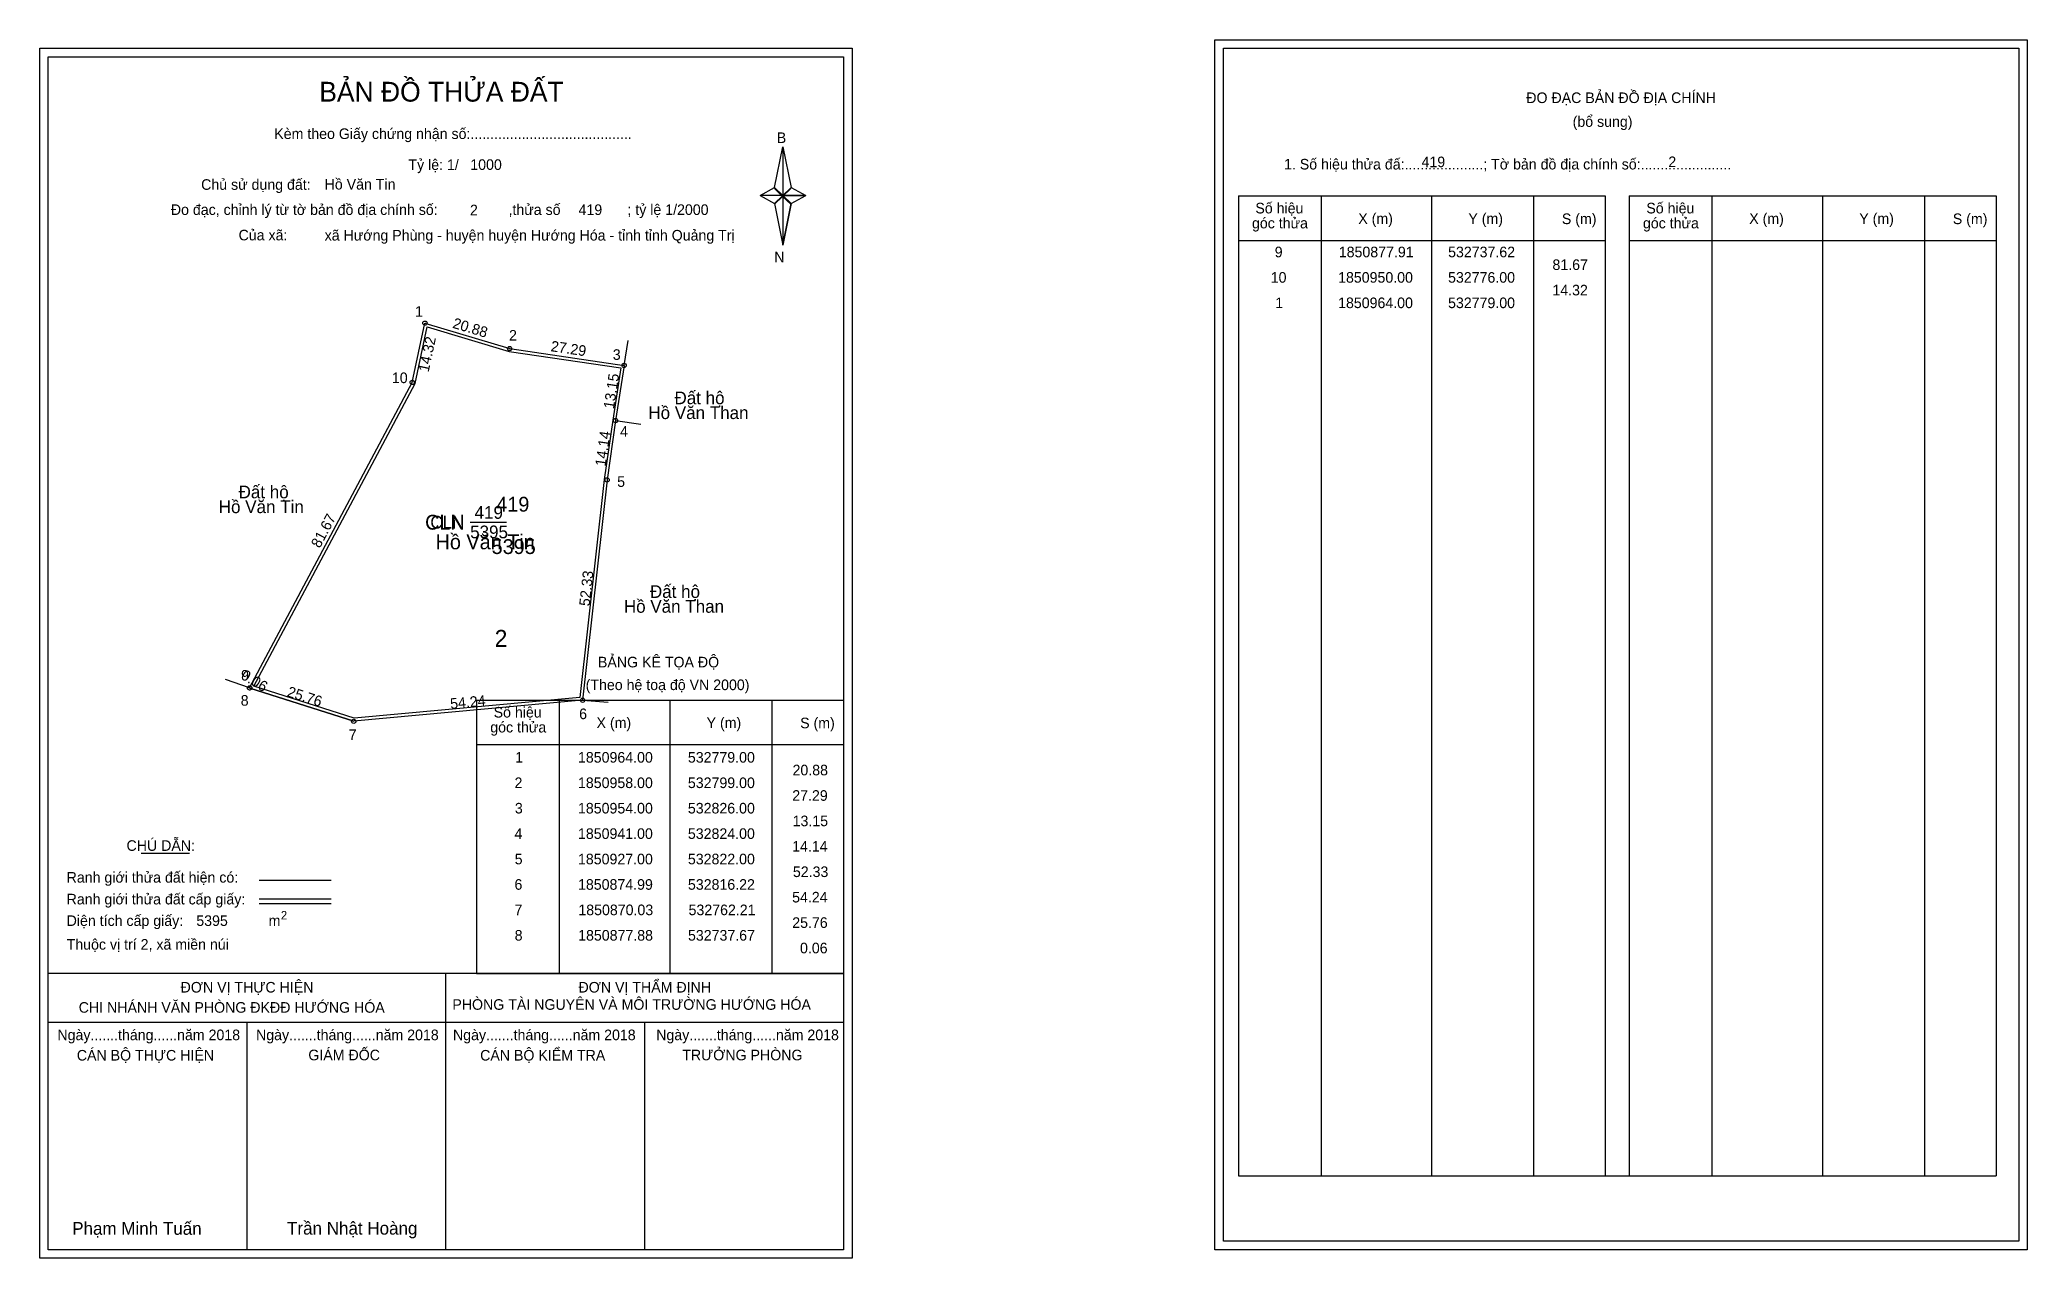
# Model space of a CAD drawing. Extents: x 532688 to 533157, y 1850743 to 1851031.
import ezdxf

# ---------------------------------------------------------------- set-up
doc = ezdxf.new("R2010")
doc.units = 0
for name, color, linetype in [('Level 1', 7, 'Continuous'), ('Level 10', 7, 'Continuous'), ('Level 11', 7, 'Continuous'), ('Level 13', 7, 'Continuous'), ('Level 2', 7, 'Continuous'), ('Level 27', 7, 'Continuous'), ('Level 3', 7, 'Continuous'), ('Level 36', 7, 'Continuous'), ('Level 4', 7, 'Continuous'), ('Level 49', 7, 'Continuous'), ('Level 5', 7, 'Continuous'), ('Level 53', 7, 'Continuous'), ('Level 55', 7, 'Continuous'), ('Level 6', 7, 'Continuous'), ('Level 63', 7, 'Continuous'), ('Level 7', 7, 'Continuous'), ('Level 9', 7, 'Continuous')]:
    doc.layers.add(name, color=color, linetype=linetype)

msp = doc.modelspace()

# ---------------------------------------------------------------- linework, layer by layer
at = {"layer": 'Level 1'}
for p, q in [((532967.43, 1851028.88), (532967.43, 1851028.88)), ((532690.11, 1851026.88), (532690.11, 1851026.88)), ((532861.53, 1850996), (532863.5, 1851005.64)), ((532863.5, 1851005.64), (532863.5, 1850994.11)), ((532863.5, 1851005.64), (532865.46, 1850996)), ((532858.08, 1850994.11), (532861.53, 1850996)), ((532861.53, 1850996), (532863.5, 1850994.11)), ((532863.35, 1850993.89), (532861.53, 1850995.78)), ((532865.32, 1850995.78), (532863.35, 1850993.89)), ((532863.35, 1850993.89), (532865.32, 1850995.78)), ((532865.46, 1850996), (532863.5, 1850994.11)), ((532863.5, 1850994.11), (532861.53, 1850992.27)), ((532863.35, 1850993.89), (532861.53, 1850992.05)), ((532861.53, 1850992.05), (532863.35, 1850993.89)), ((532861.53, 1850992.27), (532863.5, 1850982.41)), ((532865.32, 1850992.05), (532863.35, 1850993.89)), ((532863.5, 1850994.11), (532863.5, 1850982.41)), ((532863.5, 1850994.11), (532868.91, 1850994.11)), ((532863.5, 1850994.11), (532865.46, 1850992.27)), ((532865.46, 1850992.27), (532863.5, 1850982.41)), ((532865.46, 1850992.27), (532868.91, 1850994.11)), ((532970.96, 1850994.02), (533057.56, 1850994.02)), ((532990.55, 1850762.76), (532990.55, 1850994.02)), ((533016.62, 1850762.76), (533016.62, 1850994.02)), ((533040.6, 1850994.02), (533040.6, 1850762.76)), ((533057.56, 1850994.02), (533057.56, 1850762.76)), ((533063.22, 1850994.02), (533149.82, 1850994.02)), ((533082.81, 1850762.76), (533082.81, 1850994.02)), ((533108.88, 1850762.76), (533108.88, 1850994.02)), ((533132.85, 1850994.02), (533132.85, 1850762.76)), ((533149.82, 1850994.02), (533149.82, 1850762.76)), ((532970.96, 1850983.5), (533057.56, 1850983.5)), ((533063.22, 1850983.5), (533149.82, 1850983.5)), ((532791.2, 1850875.05), (532877.8, 1850875.05)), ((532810.79, 1850810.53), (532810.79, 1850875.05)), ((532836.86, 1850810.53), (532836.86, 1850875.05)), ((532860.83, 1850875.05), (532860.83, 1850810.53)), ((532791.2, 1850864.52), (532877.8, 1850864.52)), ((532712.02, 1850838.94), (532723.43, 1850838.94)), ((532739.89, 1850832.54), (532756.9, 1850832.54)), ((532739.89, 1850828.09), (532756.9, 1850828.09)), ((532739.89, 1850827), (532756.9, 1850827)), ((532796.93, 1850810.53), (532690.1, 1850810.53)), ((532877.8, 1850810.53), (532772.96, 1850810.53)), ((532783.95, 1850745.3), (532783.95, 1850810.53)), ((532791.2, 1850810.52), (532877.8, 1850810.52)), ((532877.8, 1850798.98), (532690.1, 1850798.98)), ((532737.03, 1850745.3), (532737.03, 1850798.98)), ((532830.88, 1850745.3), (532830.88, 1850798.98)), ((532970.96, 1850762.76), (533149.82, 1850762.76)), ((533155.13, 1850747.3), (533155.13, 1850747.3)), ((532877.8, 1850745.3), (532877.8, 1850745.3))]:
    msp.add_line(p, q, dxfattribs=at)
for points in [[(532861.53, 1850996), (532863.5, 1851005.64), (532863.5, 1850994.11)], [(532863.5, 1850994.11), (532865.46, 1850996), (532868.91, 1850994.11)], [(532858.08, 1850994.11), (532861.53, 1850992.27), (532863.5, 1850994.11)], [(532863.5, 1850994.11), (532863.5, 1850982.41), (532865.46, 1850992.27)]]:
    msp.add_lwpolyline(points, close=True, dxfattribs=at)
at = {"layer": 'Level 10'}
for p, q in [((532737.62, 1850877.91), (532737.67, 1850877.88)), ((532737.67, 1850877.88), (532762.21, 1850870.03))]:
    msp.add_line(p, q, dxfattribs=at)
for points in [[(532826, 1850954), (532824, 1850941), (532822, 1850927), (532816.22, 1850874.99), (532762.21, 1850870.03), (532737.67, 1850877.88), (532737.62, 1850877.91), (532776, 1850950), (532779, 1850964), (532799, 1850958)], [(532825.2, 1850953.41), (532823.31, 1850941.1), (532821.31, 1850927.09), (532815.59, 1850875.63), (532762.29, 1850870.74), (532738.63, 1850878.31), (532776.66, 1850949.76), (532779.53, 1850963.11), (532798.85, 1850957.31)]]:
    msp.add_lwpolyline(points, close=True, dxfattribs=at)
at = {"layer": 'Level 11'}
for centre in [(532779, 1850964), (532799, 1850958), (532826, 1850954), (532826, 1850954), (532776, 1850950), (532824, 1850941), (532822, 1850927), (532737.62, 1850877.91), (532737.67, 1850877.88), (532816.22, 1850874.99), (532762.21, 1850870.03)]:
    msp.add_circle(centre, 0.5, dxfattribs=at)
at = {"layer": 'Level 27'}
for p, q in [((532826, 1850954), (532826.97, 1850959.92)), ((532824, 1850941), (532829.94, 1850940.12)), ((532737.62, 1850877.91), (532731.96, 1850879.91)), ((532816.22, 1850874.99), (532822.21, 1850874.57))]:
    msp.add_line(p, q, dxfattribs=at)
at = {"layer": 'Level 3'}
for p, q in [((532970.96, 1850994.02), (532970.96, 1850762.76)), ((533063.22, 1850994.02), (533063.22, 1850762.76)), ((532791.2, 1850875.05), (532791.2, 1850810.53))]:
    msp.add_line(p, q, dxfattribs=at)
at = {"layer": 'Level 63'}
for points in [[(532688.1, 1851028.88), (532879.8, 1851028.88), (532879.8, 1850743.3), (532688.1, 1850743.3)], [(532965.43, 1851030.88), (533157.13, 1851030.88), (533157.13, 1850745.3), (532965.43, 1850745.3)], [(532967.43, 1851028.88), (533155.13, 1851028.88), (533155.13, 1850747.3), (532967.43, 1850747.3)], [(532690.1, 1851026.88), (532877.8, 1851026.88), (532877.8, 1850745.3), (532690.1, 1850745.3)]]:
    msp.add_lwpolyline(points, close=True, dxfattribs=at)
at = {"layer": 'Level 9'}
msp.add_line((532789.66, 1850917.02), (532798.25, 1850917.02), dxfattribs=at)

# ---------------------------------------------------------------- texts
at = {"layer": 'Level 1'}
for s, height, p in [('BẢN ĐỒ THỬA ĐẤT', 4.6657, (532754.07, 1851016.28)), ('ĐO ĐẠC BẢN ĐỒ ĐỊA CHÍNH', 2.5, (533038.91, 1851015.94)), ('Kèm theo Giấy chứng nhận số:.........................................', 2.5, (532743.45, 1851007.45)), ('B', 2.5, (532862.04, 1851006.51)), ('(bổ sung)', 2.5, (533049.85, 1851010.32)), ('1. Số hiệu thửa đấ:....................; Tờ bản đồ địa chính số:.......................', 2.5, (532981.74, 1851000.26)), ('Chủ sử dụng đất:', 2.5, (532726.19, 1850995.46)), ('Đo đạc, chỉnh lý từ tờ bản đồ địa chính số:                  ,thửa số                 ; tỷ lệ 1/2000', 2.5, (532719.04, 1850989.53)), ('Số hiệu', 2.5, (532974.98, 1850989.89)), ('X (m)', 2.5, (532999.26, 1850987.42)), ('Y (m)', 2.5, (533025.24, 1850987.42)), ('S (m)', 2.5, (533047.31, 1850987.37)), ('Số hiệu', 2.5, (533067.24, 1850989.89)), ('X (m)', 2.5, (533091.52, 1850987.42)), ('Y (m)', 2.5, (533117.49, 1850987.42)), ('S (m)', 2.5, (533139.57, 1850987.37)), ('Của xã:', 2.5, (532735.03, 1850983.53)), ('góc thửa', 2.5, (532974.18, 1850986.36)), ('góc thửa', 2.5, (533066.44, 1850986.36)), ('N', 2.5, (532861.44, 1850978.34)), ('BẢNG KÊ TỌA ĐỘ', 2.5, (532819.83, 1850882.75)), ('(Theo hệ toạ độ VN 2000)', 2.5, (532816.93, 1850877.39)), ('Số hiệu', 2.5, (532795.22, 1850870.92)), ('góc thửa', 2.5, (532794.42, 1850867.39)), ('X (m)', 2.5, (532819.5, 1850868.44)), ('Y (m)', 2.5, (532845.47, 1850868.44)), ('S (m)', 2.5, (532867.55, 1850868.39)), ('CHÚ DẪN:', 2.5, (532708.58, 1850839.45)), ('Ranh giới thửa đất hiện có:', 2.5, (532694.45, 1850831.95)), ('Ranh giới thửa đất cấp giấy:', 2.5, (532694.45, 1850826.81)), ('Diện tích cấp giấy:', 2.5, (532694.45, 1850821.73)), ('m', 2.5, (532742.11, 1850821.75)), ('2', 2, (532745.01, 1850823.26)), ('Thuộc vị trí 2, xã miền núi', 2.5, (532694.45, 1850816.13)), ('ĐƠN VỊ THỰC HIỆN', 2.5, (532721.34, 1850806.01)), ('ĐƠN VỊ THẨM ĐỊNH', 2.5, (532815.24, 1850806.01)), ('CHI NHÁNH VĂN PHÒNG ĐKĐĐ HƯỚNG HÓA', 2.5, (532697.3, 1850801.25)), ('PHÒNG TÀI NGUYÊN VÀ MÔI TRƯỜNG HƯỚNG HÓA', 2.5, (532785.47, 1850801.94)), ('Ngày.......tháng......năm 2018', 2.5, (532692.27, 1850794.77)), ('CÁN BỘ THỰC HIỆN', 2.5, (532696.85, 1850789.96)), ('Ngày.......tháng......năm 2018', 2.5, (532739.14, 1850794.77)), ('GIÁM ĐỐC', 2.5, (532751.49, 1850790.02)), ('Ngày.......tháng......năm 2018', 2.5, (532785.62, 1850794.77)), ('CÁN BỘ KIỂM TRA', 2.5, (532792.03, 1850789.96)), ('Ngày.......tháng......năm 2018', 2.5, (532833.58, 1850794.77)), ('TRƯỞNG PHÒNG', 2.5, (532839.72, 1850790.02)), ('Phạm Minh Tuấn', 3, (532695.76, 1850748.84)), ('Trần Nhật Hoàng', 3, (532746.46, 1850748.89))]:
    msp.add_text(s, height=height, dxfattribs=at).set_placement(p)
at = {"layer": 'Level 11'}
msp.add_text('Tỷ lệ: 1/', height=2.5, dxfattribs=at).set_placement((532775.11, 1851000.14))
at = {"layer": 'Level 13'}
for s, p in [('419', (532790.72, 1850917.82)), ('CLN', (532780.27, 1850915.52)), ('5395', (532789.67, 1850913.22))]:
    msp.add_text(s, height=3, dxfattribs=at).set_placement(p)
at = {"layer": 'Level 2'}
msp.add_text('Hồ Văn Tin', height=3.5, dxfattribs=at).set_placement((532781.51, 1850910.62))
at = {"layer": 'Level 3'}
msp.add_text('CLN', height=3.5, dxfattribs=at).set_placement((532779.04, 1850915.26))
at = {"layer": 'Level 36'}
for s, p in [('Đất hộ', (532837.89, 1850944.86)), ('Hồ Văn Than', (532831.73, 1850941.36)), ('Đất hộ', (532735.03, 1850922.66)), ('Hồ Văn Tin', (532730.35, 1850919.16)), ('Đất hộ', (532832.1, 1850899.15)), ('Hồ Văn Than', (532825.95, 1850895.65))]:
    msp.add_text(s, height=3, dxfattribs=at).set_placement(p)
at = {"layer": 'Level 4'}
msp.add_text('419', height=3.5, dxfattribs=at).set_placement((532795.84, 1850919.51))
at = {"layer": 'Level 49'}
for s, rotation, p in [('20.88', 343.3008, (532785.35, 1850962.93)), ('14.32', 77.9052, (532779.87, 1850952.32)), ('27.29', 351.573, (532808.58, 1850957.39)), ('13.15', 81.2538, (532823.6, 1850943.64)), ('14.14', 81.8699, (532821.63, 1850930.06)), ('81.67', 61.9696, (532754.19, 1850910.74)), ('52.33', 83.6586, (532817.87, 1850897.11)), ('0.06', 329.0362, (532735.35, 1850880.21)), ('25.76', 342.2613, (532746.29, 1850875.96)), ('54.24', 5.247, (532785.07, 1850872.93))]:
    msp.add_text(s, height=2.5, rotation=rotation, dxfattribs=at).set_placement(p)
at = {"layer": 'Level 5'}
msp.add_text('5395', height=3.5, dxfattribs=at).set_placement((532794.74, 1850909.51))
at = {"layer": 'Level 53'}
for s, p in [('9', (532979.54, 1850979.54)), ('1850877.91', (532994.66, 1850979.54)), ('532737.62', (533020.46, 1850979.54)), ('10', (532978.6, 1850973.54)), ('1850950.00', (532994.5, 1850973.54)), ('532776.00', (533020.45, 1850973.54)), ('81.67', (533045.09, 1850976.54)), ('14.32', (533045.07, 1850970.54)), ('1', (532979.68, 1850967.54)), ('1850964.00', (532994.5, 1850967.54)), ('532779.00', (533020.45, 1850967.54)), ('1', (532800.3, 1850860.27)), ('1850964.00', (532815.12, 1850860.27)), ('532779.00', (532841.06, 1850860.27)), ('20.88', (532865.75, 1850857.27)), ('2', (532800.15, 1850854.27)), ('1850958.00', (532815.12, 1850854.27)), ('532799.00', (532841.06, 1850854.27)), ('3', (532800.23, 1850848.27)), ('1850954.00', (532815.12, 1850848.27)), ('532826.00', (532841.06, 1850848.27)), ('27.29', (532865.69, 1850851.27)), ('4', (532800.14, 1850842.27)), ('1850941.00', (532815.12, 1850842.27)), ('532824.00', (532841.06, 1850842.27)), ('13.15', (532865.78, 1850845.27)), ('14.14', (532865.66, 1850839.27)), ('5', (532800.19, 1850836.27)), ('1850927.00', (532815.12, 1850836.27)), ('532822.00', (532841.06, 1850836.27)), ('52.33', (532865.84, 1850833.27)), ('6', (532800.14, 1850830.27)), ('1850874.99', (532815.13, 1850830.27)), ('532816.22', (532841.07, 1850830.27)), ('7', (532800.15, 1850824.27)), ('1850870.03', (532815.21, 1850824.27)), ('532762.21', (532841.22, 1850824.27)), ('54.24', (532865.66, 1850827.27)), ('25.76', (532865.68, 1850821.27)), ('8', (532800.18, 1850818.27)), ('1850877.88', (532815.16, 1850818.27)), ('532737.67', (532841.08, 1850818.27)), ('0.06', (532867.52, 1850815.27))]:
    msp.add_text(s, height=2.5, dxfattribs=at).set_placement(p)
at = {"layer": 'Level 55'}
for s, height, p in [('1', 0.4, (532778.89, 1850964)), ('0', 0.11, (532778.96, 1850963.89)), ('2', 0.4, (532798.86, 1850958)), ('0', 0.11, (532798.96, 1850957.89)), ('3', 0.4, (532825.88, 1850954)), ('0', 0.11, (532825.96, 1850953.89)), ('0', 0.11, (532825.96, 1850953.89)), ('0', 0.11, (532825.96, 1850953.89)), ('10', 0.4, (532775.72, 1850950)), ('0', 0.11, (532775.96, 1850949.89)), ('4', 0.4, (532823.86, 1850941)), ('420', 0.11, (532823.88, 1850940.89)), ('420', 0.11, (532823.88, 1850940.89)), ('0', 0.11, (532823.96, 1850940.89)), ('0', 0.11, (532823.96, 1850940.89)), ('420', 0.11, (532821.88, 1850926.89)), ('420', 0.11, (532821.88, 1850926.89)), ('5', 0.4, (532821.87, 1850927)), ('9', 0.4, (532737.48, 1850877.91)), ('8', 0.4, (532737.54, 1850877.88)), ('0', 0.11, (532737.58, 1850877.8)), ('0', 0.11, (532737.58, 1850877.8)), ('0', 0.11, (532737.63, 1850877.77)), ('420', 0.11, (532816.1, 1850874.88)), ('420', 0.11, (532816.1, 1850874.88)), ('6', 0.4, (532816.08, 1850874.99)), ('0', 0.11, (532816.18, 1850874.88)), ('7', 0.4, (532762.08, 1850870.03)), ('0', 0.11, (532762.17, 1850869.92))]:
    msp.add_text(s, height=height, dxfattribs=at).set_placement(p)
at = {"layer": 'Level 6'}
for s, p in [('1000', (532789.71, 1851000.16)), ('419', (533014.19, 1851000.8)), ('2', (533072.43, 1851000.82)), ('Hồ Văn Tin', (532755.33, 1850995.53)), ('2', (532789.63, 1850989.44)), ('419', (532815.26, 1850989.52)), ('xã Hướng Phùng - huyện huyện Hướng Hóa - tỉnh tỉnh Quảng Trị', (532755.34, 1850983.49)), ('5395', (532725.05, 1850821.73))]:
    msp.add_text(s, height=2.5, dxfattribs=at).set_placement(p)
at = {"layer": 'Level 7'}
msp.add_text('2', height=4, dxfattribs=at).set_placement((532795.47, 1850887.6))
at = {"layer": 'Level 9'}
for s, p in [('1', (532776.67, 1850965.5)), ('2', (532798.85, 1850959.87)), ('3', (532823.34, 1850955.33)), ('10', (532771.21, 1850949.85)), ('4', (532825.05, 1850937.19)), ('5', (532824.37, 1850925.35)), ('9', (532735.61, 1850879.64)), ('8', (532735.53, 1850873.71)), ('6', (532815.4, 1850870.54)), ('7', (532761.02, 1850865.6))]:
    msp.add_text(s, height=2.5, dxfattribs=at).set_placement(p)

doc.saveas('drawing.dxf')
